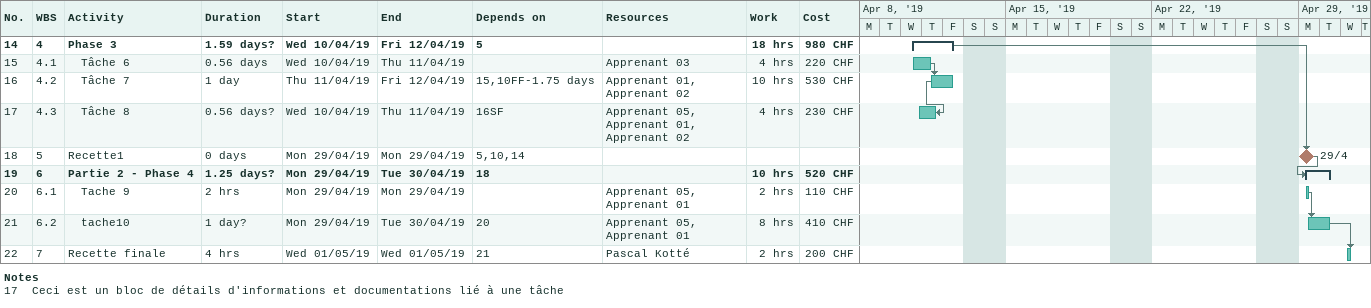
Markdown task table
| ID | WBS | Task | Duration | Start | Finish | Predecessors | Resources | Work (h) | Cost (CHF) |
|---|---|---|---|---|---|---|---|---|---|
| 14 | 4 | **Phase 3** | 1.59d? | 2019-04-10 | 2019-04-12 | 5 |  | 18 | 980 |
| 15 | 4.1 | Tâche 6 | 0.56d | 2019-04-10 | 2019-04-11 |  | Apprenant 03 | 4 | 220 |
| 16 | 4.2 | Tâche 7 | 1d | 2019-04-11 | 2019-04-12 | 15, 10FF-1.75d | Apprenant 01, Apprenant 02 | 10 | 530 |
| 17 | 4.3 | Tâche 8 | 0.56d? | 2019-04-10 | 2019-04-11 | 16SF | Apprenant 05, Apprenant 01, Apprenant 02 | 4 | 230 |
| 18 | 5 | Recette1 | 0d | 2019-04-29 | 2019-04-29 | 5, 10, 14 |  |  |  |
| 19 | 6 | **Partie 2 - Phase 4** | 1.25d? | 2019-04-29 | 2019-04-30 | 18 |  | 10 | 520 |
| 20 | 6.1 | Tache 9 | 2h | 2019-04-29 | 2019-04-29 |  | Apprenant 05, Apprenant 01 | 2 | 110 |
| 21 | 6.2 | tache10 | 1d? | 2019-04-29 | 2019-04-30 | 20 | Apprenant 05, Apprenant 01 | 8 | 410 |
| 22 | 7 | Recette finale | 4h | 2019-05-01 | 2019-05-01 | 21 | Pascal Kotté | 2 | 200 |

Notes
- 17: Ceci est un bloc de détails d'informations et documentations lié à une tâche
